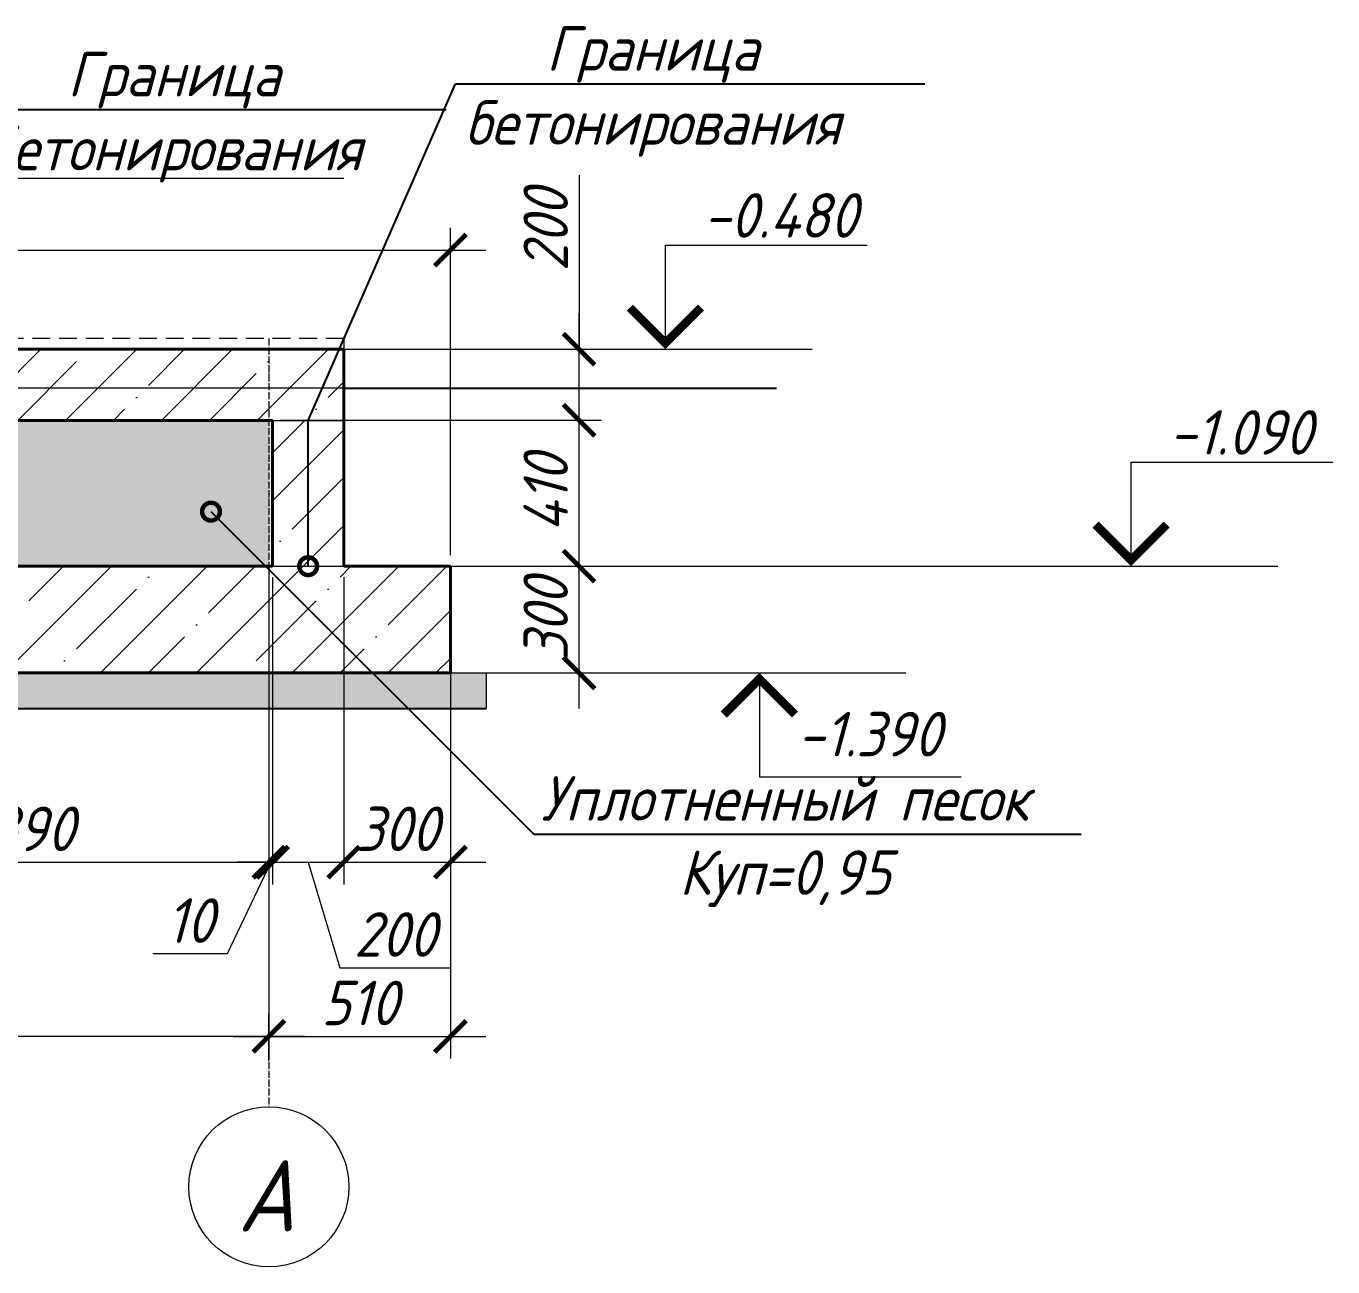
# Model space of a CAD drawing. Header units: millimetres. Extents: x 504091 to 2165846, y 135022 to 442887.
# Drawn here: x 1064928 to 1068601, y 246354 to 249842 of the extents above; entities that cross this region are included whole.
import ezdxf
from ezdxf import colors
from ezdxf.entities.mleader import LeaderData, LeaderLine
from ezdxf.math import Vec2, Vec3

# ---------------------------------------------------------------- set-up
doc = ezdxf.new("R2010")
doc.units = ezdxf.units.MM
for name, pattern in [('( Dashed )', [0.75, 0.5, -0.25]), ('ADSK_Линия сетки', [25, 20, -2.5, 0, -2.5]), ('осеваяX2', [4, 2.5, -0.5, 0.5, -0.5])]:
    doc.linetypes.add(name, pattern=pattern)
doc.layers.get('Defpoints').update_dxf_attribs({"color": 255})
doc.layers.add('!Defpoints', color=255, linetype='Continuous', lineweight=5, plot=False)
doc.layers.add('PS_Выноски', color=7, linetype='Continuous')
doc.layers.add('SGRAND', color=7, linetype='Continuous')
for name, color, linetype, lineweight in [('Лестницы', 7, 'Continuous', 18), ('Монолит тонкий', 204, 'Continuous', 9), ('Оси', 165, 'осеваяX2', 13), ('Размер', 7, 'Continuous', 13), ('размеры', 7, 'Continuous', 9), ('Размеры КР', 164, 'Continuous', 9)]:
    doc.layers.add(name, color=color, linetype=linetype, lineweight=lineweight)
doc.styles.add('GOST 2.304_new', font='isocpeur.ttf', dxfattribs={"width": 0.9, "oblique": 15})
doc.linetypes.add('zem', pattern='A,1.9,[130,ltypeshp.shx,S=2.4,R=135,X=0.5,Y=-1.8],2,[130,ltypeshp.shx,S=2.4,R=135,X=0.5,Y=-1.8],2,[130,ltypeshp.shx,S=2.4,R=135,X=0.5,Y=-1.8],3.8', length=9.7)
doc.linetypes.add('зигзаг', pattern='A,0.00254,-5.08,[131,ltypeshp.shx,S=5.08,R=0,X=-5.08,Y=0],-10.16,[131,ltypeshp.shx,S=5.08,R=180,X=5.08,Y=0],-5.08', length=20.32254)
doc.dimstyles.new('SPDS 1_50', dxfattribs={"dimscale": 50, "dimtxt": 2.5, "dimasz": 1.77, "dimexe": 1.25, "dimexo": 0.625, "dimtad": 1, "dimdec": 0, "dimrnd": 0.001, "dimzin": 9, "dimtxsty": 'GOST 2.304_new', "dimblk": 'ARCHTICK', "dimcen": 2.5, "dimdle": 2, "dimclrt": 256, "dimadec": 0, "dimazin": 2, "dimtfac": 0.75, "dimtdec": 0, "dimtmove": 1, "dimatfit": 3, "dimfxl": 0, "dimtolj": 1, "dimlwd": 9, "dimlwe": 9, "dimarcsym": 0})

# ---------------------------------------------------------------- blocks, each defined once
blk = doc.blocks.new('_ArchTick')
at = {"color": 0, "linetype": 'ByBlock', "const_width": 0.15}
blk.add_lwpolyline([(-0.5, -0.5), (0.5, 0.5)], dxfattribs=at)
blk = doc.blocks.new('*D1659')
at = {"layer": 'Defpoints', "color": 0, "lineweight": 20, "transparency": 16777216}
for p in [(1063460.3, 247001.8), (1063460.3, 246901.8), (1065610.3, 246901.8)]:
    blk.add_point(p, dxfattribs=at)
at = {"layer": 'Размеры КР', "color": 0, "lineweight": 9, "transparency": 16777216}
for p, q in [((1063460.3, 246933.1), (1063460.3, 247064.3)), ((1065610.3, 246933.1), (1065610.3, 247064.3)), ((1065710.3, 247001.8), (1063360.3, 247001.8))]:
    blk.add_line(p, q, dxfattribs=at)
at = {"layer": 'Размеры КР', "color": 0, "lineweight": 9, "transparency": 16777216, "xscale": 88.5, "yscale": 88.5, "zscale": 88.5, "rotation": 180}
blk.add_blockref('_ArchTick', (1063460.3, 247001.8), dxfattribs=at)
at = {"layer": 'Размеры КР', "color": 0, "lineweight": 9, "transparency": 16777216, "xscale": 88.5, "yscale": 88.5, "zscale": 88.5}
blk.add_blockref('_ArchTick', (1065610.3, 247001.8), dxfattribs=at)
at = {"layer": 'Размеры КР', "lineweight": 20, "transparency": 16777216, "insert": (1064535.3, 247095.6), "char_height": 125, "width": 114.926, "attachment_point": 5, "style": 'GOST 2.304_new'}
blk.add_mtext('\\A1;2150', dxfattribs=at)
blk = doc.blocks.new('*D1661')
at = {"layer": 'Defpoints', "color": 0, "lineweight": 20, "transparency": 16777216}
for p in [(1065610.3, 248023.5), (1066120.6, 248023.5), (1066120.6, 247001.8)]:
    blk.add_point(p, dxfattribs=at)
at = {"layer": 'Размеры КР', "color": 0, "lineweight": 9, "transparency": 16777216}
for p, q in [((1065610.3, 247992.2), (1065610.3, 246939.3)), ((1066120.6, 247992.2), (1066120.6, 246939.3)), ((1065510.3, 247001.8), (1066220.6, 247001.8))]:
    blk.add_line(p, q, dxfattribs=at)
at = {"layer": 'Размеры КР', "color": 0, "lineweight": 9, "transparency": 16777216, "xscale": 88.5, "yscale": 88.5, "zscale": 88.5, "rotation": 180}
blk.add_blockref('_ArchTick', (1065610.3, 247001.8), dxfattribs=at)
at = {"layer": 'Размеры КР', "color": 0, "lineweight": 9, "transparency": 16777216, "xscale": 88.5, "yscale": 88.5, "zscale": 88.5}
blk.add_blockref('_ArchTick', (1066120.6, 247001.8), dxfattribs=at)
at = {"layer": 'Размеры КР', "lineweight": 20, "transparency": 16777216, "insert": (1065865.5, 247095.6), "char_height": 125, "attachment_point": 5, "style": 'GOST 2.304_new'}
blk.add_mtext('\\A1;510', dxfattribs=at)
blk = doc.blocks.new('*D1662')
at = {"layer": 'Defpoints', "color": 0, "lineweight": 20, "transparency": 16777216}
for p in [(1066120.6, 248323.5), (1066482.1, 248323.5), (1066120.6, 248023.5)]:
    blk.add_point(p, dxfattribs=at)
at = {"layer": 'Размеры КР', "color": 0, "lineweight": 9, "transparency": 16777216}
for p, q in [((1066482.1, 247923.5), (1066482.1, 248423.5)), ((1066151.9, 248323.5), (1066544.6, 248323.5)), ((1066151.9, 248023.5), (1066544.6, 248023.5))]:
    blk.add_line(p, q, dxfattribs=at)
at = {"layer": 'Размеры КР', "color": 0, "lineweight": 9, "transparency": 16777216, "xscale": 88.5, "yscale": 88.5, "zscale": 88.5}
for p, rotation in [((1066482.1, 248323.5), 90), ((1066482.1, 248023.5), 270)]:
    blk.add_blockref('_ArchTick', p, dxfattribs=dict(at, rotation=rotation))
at = {"layer": 'Размеры КР', "lineweight": 20, "transparency": 16777216, "insert": (1066388.4, 248173.5), "char_height": 125, "attachment_point": 5, "rotation": 90, "style": 'GOST 2.304_new'}
blk.add_mtext('\\A1;300', dxfattribs=at)
blk = doc.blocks.new('*D1663')
at = {"layer": 'Defpoints', "color": 0, "lineweight": 20, "transparency": 16777216}
for p in [(1065610.3, 248733.5), (1066482.1, 248733.5), (1066120.6, 248323.5)]:
    blk.add_point(p, dxfattribs=at)
at = {"layer": 'Размеры КР', "color": 0, "lineweight": 9, "transparency": 16777216}
for p, q in [((1066482.1, 248223.5), (1066482.1, 248833.5)), ((1065641.6, 248733.5), (1066544.6, 248733.5)), ((1066151.9, 248323.5), (1066544.6, 248323.5))]:
    blk.add_line(p, q, dxfattribs=at)
at = {"layer": 'Размеры КР', "color": 0, "lineweight": 9, "transparency": 16777216, "xscale": 88.5, "yscale": 88.5, "zscale": 88.5}
for p, rotation in [((1066482.1, 248733.5), 90), ((1066482.1, 248323.5), 270)]:
    blk.add_blockref('_ArchTick', p, dxfattribs=dict(at, rotation=rotation))
at = {"layer": 'Размеры КР', "lineweight": 20, "transparency": 16777216, "insert": (1066388.4, 248528.5), "char_height": 125, "attachment_point": 5, "rotation": 90, "style": 'GOST 2.304_new'}
blk.add_mtext('\\A1;410', dxfattribs=at)
blk = doc.blocks.new('*D1664')
at = {"layer": 'Defpoints', "color": 0, "lineweight": 20, "transparency": 16777216}
for p in [(1065748, 248933.5), (1066482.1, 248933.5), (1065610.3, 248733.5)]:
    blk.add_point(p, dxfattribs=at)
at = {"layer": 'Размеры КР', "color": 0, "lineweight": 9, "transparency": 16777216}
for p, q in [((1066482.1, 249422.6), (1066482.1, 248933.5)), ((1066482.1, 248633.5), (1066482.1, 249033.5)), ((1065779.2, 248933.5), (1066544.6, 248933.5)), ((1065641.6, 248733.5), (1066544.6, 248733.5))]:
    blk.add_line(p, q, dxfattribs=at)
at = {"layer": 'Размеры КР', "color": 0, "lineweight": 9, "transparency": 16777216, "xscale": 88.5, "yscale": 88.5, "zscale": 88.5}
for p, rotation in [((1066482.1, 248933.5), 90), ((1066482.1, 248733.5), 270)]:
    blk.add_blockref('_ArchTick', p, dxfattribs=dict(at, rotation=rotation))
at = {"layer": 'Размеры КР', "lineweight": 20, "transparency": 16777216, "insert": (1066388.4, 249267.8), "char_height": 125, "attachment_point": 5, "rotation": 90, "style": 'GOST 2.304_new'}
blk.add_mtext('\\A1;200', dxfattribs=at)
blk = doc.blocks.new('*D1670')
at = {"layer": 'Defpoints', "color": 0, "lineweight": 20, "transparency": 16777216}
for p in [(1064220.6, 248323.5), (1065610.3, 248323.5), (1065610.3, 247491.3)]:
    blk.add_point(p, dxfattribs=at)
at = {"layer": 'Размеры КР', "color": 0, "lineweight": 9, "transparency": 16777216}
for p, q in [((1064220.6, 248292.2), (1064220.6, 247428.8)), ((1065610.3, 248292.2), (1065610.3, 247428.8)), ((1064120.6, 247491.3), (1065710.3, 247491.3))]:
    blk.add_line(p, q, dxfattribs=at)
at = {"layer": 'Размеры КР', "color": 0, "lineweight": 9, "transparency": 16777216, "xscale": 88.5, "yscale": 88.5, "zscale": 88.5, "rotation": 180}
blk.add_blockref('_ArchTick', (1064220.6, 247491.3), dxfattribs=at)
at = {"layer": 'Размеры КР', "color": 0, "lineweight": 9, "transparency": 16777216, "xscale": 88.5, "yscale": 88.5, "zscale": 88.5}
blk.add_blockref('_ArchTick', (1065610.3, 247491.3), dxfattribs=at)
at = {"layer": 'Размеры КР', "lineweight": 20, "transparency": 16777216, "insert": (1064915.5, 247585.1), "char_height": 125, "attachment_point": 5, "style": 'GOST 2.304_new'}
blk.add_mtext('\\A1;1390', dxfattribs=at)
blk = doc.blocks.new('*D1671')
at = {"layer": 'Defpoints', "color": 0, "lineweight": 20, "transparency": 16777216}
for p in [(1065610.3, 248323.5), (1065620.6, 248323.5), (1065620.6, 247491.3)]:
    blk.add_point(p, dxfattribs=at)
at = {"layer": 'Размеры КР', "color": 0, "lineweight": 9, "transparency": 16777216}
for p, q in [((1065610.3, 248292.2), (1065610.3, 247428.8)), ((1065620.6, 248292.2), (1065620.6, 247428.8)), ((1065615.5, 247491.3), (1065492.8, 247233.5)), ((1065610.3, 247491.3), (1065521.8, 247491.3)), ((1065610.3, 247491.3), (1065620.6, 247491.3)), ((1065610.3, 247491.3), (1065620.6, 247491.3)), ((1065620.6, 247491.3), (1065709.1, 247491.3)), ((1065492.8, 247233.5), (1065284.3, 247233.5))]:
    blk.add_line(p, q, dxfattribs=at)
at = {"layer": 'Размеры КР', "color": 0, "lineweight": 9, "transparency": 16777216, "xscale": 88.5, "yscale": 88.5, "zscale": 88.5}
blk.add_blockref('_ArchTick', (1065610.3, 247491.3), dxfattribs=at)
at = {"layer": 'Размеры КР', "color": 0, "lineweight": 9, "transparency": 16777216, "xscale": 88.5, "yscale": 88.5, "zscale": 88.5, "rotation": 180}
blk.add_blockref('_ArchTick', (1065620.6, 247491.3), dxfattribs=at)
at = {"layer": 'Размеры КР', "lineweight": 20, "transparency": 16777216, "insert": (1065388.5, 247327.2), "char_height": 125, "attachment_point": 5, "style": 'GOST 2.304_new'}
blk.add_mtext('\\A1;10', dxfattribs=at)
blk = doc.blocks.new('*D1672')
at = {"layer": 'Defpoints', "color": 0, "lineweight": 20, "transparency": 16777216}
for p in [(1065620.6, 248323.5), (1065820.6, 248323.5), (1065820.6, 247491.3)]:
    blk.add_point(p, dxfattribs=at)
at = {"layer": 'Размеры КР', "color": 0, "lineweight": 9, "transparency": 16777216}
for p, q in [((1065620.6, 248292.2), (1065620.6, 247428.8)), ((1065820.6, 248292.2), (1065820.6, 247428.8)), ((1065520.6, 247491.3), (1065920.6, 247491.3)), ((1065720.6, 247491.3), (1065809.7, 247194.5)), ((1065809.7, 247194.5), (1066119.4, 247194.5))]:
    blk.add_line(p, q, dxfattribs=at)
at = {"layer": 'Размеры КР', "color": 0, "lineweight": 9, "transparency": 16777216, "xscale": 88.5, "yscale": 88.5, "zscale": 88.5, "rotation": 180}
blk.add_blockref('_ArchTick', (1065620.6, 247491.3), dxfattribs=at)
at = {"layer": 'Размеры КР', "color": 0, "lineweight": 9, "transparency": 16777216, "xscale": 88.5, "yscale": 88.5, "zscale": 88.5}
blk.add_blockref('_ArchTick', (1065820.6, 247491.3), dxfattribs=at)
at = {"layer": 'Размеры КР', "lineweight": 20, "transparency": 16777216, "insert": (1065964.6, 247288.2), "char_height": 125, "attachment_point": 5, "style": 'GOST 2.304_new'}
blk.add_mtext('\\A1;200', dxfattribs=at)
blk = doc.blocks.new('*D1673')
at = {"layer": 'Defpoints', "color": 0, "lineweight": 20, "transparency": 16777216}
for p in [(1065820.6, 248323.5), (1066120.6, 248323.5), (1066120.6, 247491.3)]:
    blk.add_point(p, dxfattribs=at)
at = {"layer": 'Размеры КР', "color": 0, "lineweight": 9, "transparency": 16777216}
for p, q in [((1065820.6, 248292.2), (1065820.6, 247428.8)), ((1066120.6, 248292.2), (1066120.6, 247428.8)), ((1065720.6, 247491.3), (1066220.6, 247491.3))]:
    blk.add_line(p, q, dxfattribs=at)
at = {"layer": 'Размеры КР', "color": 0, "lineweight": 9, "transparency": 16777216, "xscale": 88.5, "yscale": 88.5, "zscale": 88.5, "rotation": 180}
blk.add_blockref('_ArchTick', (1065820.6, 247491.3), dxfattribs=at)
at = {"layer": 'Размеры КР', "color": 0, "lineweight": 9, "transparency": 16777216, "xscale": 88.5, "yscale": 88.5, "zscale": 88.5}
blk.add_blockref('_ArchTick', (1066120.6, 247491.3), dxfattribs=at)
at = {"layer": 'Размеры КР', "lineweight": 20, "transparency": 16777216, "insert": (1065970.6, 247585.1), "char_height": 125, "attachment_point": 5, "style": 'GOST 2.304_new'}
blk.add_mtext('\\A1;300', dxfattribs=at)
blk = doc.blocks.new('_DotSmall')
at = {"color": 0, "linetype": 'ByBlock', "lineweight": 35, "const_width": 0.5}
blk.add_lwpolyline([(-0.0625, 0, 1), (0.0625, 0, 1)], format="xyb", close=True, dxfattribs=at)
blk = doc.blocks.new('*D1676')
at = {"layer": 'Defpoints', "color": 0, "lineweight": 20, "transparency": 16777216}
for p in [(1066120.6, 249212.1), (1061720.6, 248323.5), (1066120.6, 248323.5)]:
    blk.add_point(p, dxfattribs=at)
at = {"layer": 'Размеры КР', "color": 0, "lineweight": 9, "transparency": 16777216}
for p, q in [((1061720.6, 248354.7), (1061720.6, 249274.6)), ((1066120.6, 248354.7), (1066120.6, 249274.6)), ((1061620.6, 249212.1), (1066220.6, 249212.1))]:
    blk.add_line(p, q, dxfattribs=at)
at = {"layer": 'Размеры КР', "color": 0, "lineweight": 9, "transparency": 16777216, "xscale": 88.5, "yscale": 88.5, "zscale": 88.5, "rotation": 180}
blk.add_blockref('_ArchTick', (1061720.6, 249212.1), dxfattribs=at)
at = {"layer": 'Размеры КР', "color": 0, "lineweight": 9, "transparency": 16777216, "xscale": 88.5, "yscale": 88.5, "zscale": 88.5}
blk.add_blockref('_ArchTick', (1066120.6, 249212.1), dxfattribs=at)
at = {"layer": 'Размеры КР', "lineweight": 20, "transparency": 16777216, "insert": (1063920.6, 249305.9), "char_height": 125, "attachment_point": 5, "style": 'GOST 2.304_new'}
blk.add_mtext('\\A1;4400', dxfattribs=at)

msp = doc.modelspace()

# ---------------------------------------------------------------- hatches: boundary and pattern name
at = {"layer": 'SGRAND', "lineweight": 20}
h = msp.add_hatch(dxfattribs=at)
h.set_pattern_fill('ANSI35', color=256, scale=30)
h.paths.add_polyline_path([(1065610.3023, 248323.454), (1064220.6249, 248323.454), (1064220.6249, 248733.454), (1065610.3023, 248733.454), (1065610.3023, 248823.454), (1063460.3023, 248823.454), (1063460.3023, 248693.7146), (1064020.6249, 248732.8924), (1064020.6249, 248323.454), (1063460.3023, 248323.454), (1063460.3023, 248023.454), (1065610.3023, 248023.454)])
h.paths.add_polyline_path([(1063460.3023, 248323.454), (1062220.6249, 248323.454), (1062220.6249, 248607.0363), (1063460.3023, 248693.7146), (1063460.3023, 248823.454), (1062448.4481, 248823.454), (1062020.6249, 248793.5405), (1062020.6249, 248323.454), (1061720.6249, 248323.454), (1061720.6249, 248023.454), (1063460.3023, 248023.454)])
h.paths.add_polyline_path([(1065610.3023, 248933.454), (1064021.6724, 248933.454), (1063460.3023, 248894.2029), (1063460.3023, 248823.454), (1065610.3023, 248823.454)])
h.paths.add_polyline_path([(1063460.3023, 248894.2029), (1062448.4481, 248823.454), (1063460.3023, 248823.454)])
h.paths.add_polyline_path([(1065820.6284, 248933.454), (1065610.3023, 248933.454), (1065610.3023, 248823.454), (1065820.6284, 248823.454)])
h.paths.add_polyline_path([(1065820.6284, 248823.454), (1065610.3023, 248823.454), (1065610.3023, 248733.454), (1065620.6284, 248733.454), (1065620.6284, 248323.454), (1065610.3023, 248323.454), (1065610.3023, 248023.454), (1066120.6284, 248023.454), (1066120.6284, 248323.454), (1065820.6284, 248323.454)])
h = msp.add_hatch(dxfattribs=at)
h.set_pattern_fill('AR-CONC', color=256, scale=0.5)
h.set_pattern_definition([(50, (182318.83, -14440.045), (91.0923345, -7.969543), [9.525, -104.775]), (355, (182318.83, -14440.045), (-17.621711, 95.528423), [7.62, -83.820292]), (100.451445, (182326.42, -14440.71), (73.4706235, 87.558876), [8.095004, -89.045122]), (46.1842, (182318.83, -14414.65), (135.53952, -21.021164), [14.2875, -157.1625]), (96.635558, (182330.12, -14416.4), (118.702067, 123.713062), [12.142512, -133.567804]), (351.184151, (182318.83, -14414.65), (118.702067, 123.713062), [11.429984, -125.729866]), (21, (182331.53, -14420.995), (75.8071956, -51.132599), [9.525, -104.775]), (326, (182331.53, -14420.995), (30.901014, 92.093983), [7.62, -83.82]), (71.451445, (182337.845, -14425.26), (106.70821, 40.9613844), [8.095004, -89.044969]), (37.5, (182318.828, -14440.045), (1.5443016, 42.2775194), [0, -82.804, 0, -85.09, 0, -84.1375]), (7.5, (182318.83, -14440.045), (33.4098313, 50.0902874), [0, -48.514, 0, -80.899, 0, -32.0675]), (327.5, (182290.507, -14440.045), (67.7952976, -2.864372), [0, -31.75, 0, -99.06, 0, -131.445]), (317.5, (182277.807, -14440.045), (74.0645907, 12.7132455), [0, -41.275, 0, -65.786, 0, -93.345])])
h.paths.add_polyline_path([(1066220.6284, 248023.454), (1065000.6404, 248023.454), (1061720.6249, 248023.454), (1061620.6249, 248023.454), (1061620.6249, 247923.454), (1066220.6284, 247923.454)])
at = {"layer": 'Размеры КР', "lineweight": 20}
h = msp.add_hatch(dxfattribs=at)
h.set_pattern_fill('AR-CONC', color=256, scale=0.5)
h.set_pattern_definition([(50, (-7865.12, 3758.2), (91.0923345, -7.969543), [9.525, -104.775]), (355, (-7865.12, 3758.2), (-17.621711, 95.528423), [7.62, -83.820292]), (100.451445, (-7857.53, 3757.53), (73.4706235, 87.558876), [8.0950044, -89.045122]), (46.1842, (-7865.12, 3783.6), (135.53952, -21.021164), [14.2875, -157.1625]), (96.635558, (-7853.83, 3781.84), (118.702067, 123.713062), [12.142512, -133.567804]), (351.184151, (-7865.12, 3783.6), (118.702067, 123.713062), [11.429984, -125.729866]), (21, (-7852.42, 3777.25), (75.8071956, -51.132599), [9.525, -104.775]), (326, (-7852.42, 3777.25), (30.901014, 92.093983), [7.62, -83.82]), (71.451445, (-7846.1, 3772.986), (106.7082096, 40.9613844), [8.0950044, -89.044969]), (37.5, (-7865.12, 3758.197), (1.5443016, 42.2775194), [0, -82.804, 0, -85.09, 0, -84.1375]), (7.5, (-7865.12, 3758.197), (33.4098313, 50.0902874), [0, -48.514, 0, -80.899, 0, -32.0675]), (327.5, (-7893.442, 3758.197), (67.7952976, -2.864372), [0, -31.75, 0, -99.06, 0, -131.445]), (317.5, (-7906.14, 3758.197), (74.0645907, 12.7132455), [0, -41.275, 0, -65.786, 0, -93.345])])
h.paths.add_polyline_path([(1065610.3023, 248733.454), (1064220.6249, 248733.454), (1064220.6249, 248323.454), (1065610.3023, 248323.454)])
h.paths.add_polyline_path([(1064020.6249, 248732.8924), (1063460.3023, 248693.7146), (1063460.3023, 248323.454), (1064020.6249, 248323.454)])
h.paths.add_polyline_path([(1063460.3023, 248693.7146), (1062220.6249, 248607.0363), (1062220.6249, 248323.454), (1063460.3023, 248323.454)])
h.paths.add_polyline_path([(1062686.3024, 248683.3762), (1062707.1402, 248385.3538), (1063009.8521, 248326.5104), (1062989.0143, 248624.5328)], flags=25)

# ---------------------------------------------------------------- linework, layer by layer
at = {"layer": '!Defpoints', "lineweight": 20}
for p, q in [((1065820.6284, 249413.454), (1060644.4917, 249413.454)), ((1067037.0001, 248823.454), (1060644.4917, 248823.454)), ((1066120.6284, 248323.454), (1065820.6284, 248323.454))]:
    msp.add_line(p, q, dxfattribs=at)
at = {"layer": 'PS_Выноски', "linetype": 'zem', "ltscale": 30}
for p, q in [((1065820.6284, 248823.454), (1067037.0001, 248823.454)), ((1061620.6249, 247923.454), (1066220.6284, 247923.454))]:
    msp.add_line(p, q, dxfattribs=at)
at = {"layer": 'Лестницы', "color": 5, "linetype": '( Dashed )', "lineweight": 9, "ltscale": 100}
msp.add_line((1065820.6284, 248963.454), (1064020.6249, 248963.454), dxfattribs=at)
at = {"layer": 'Монолит тонкий', "lineweight": 40, "ltscale": 100}
for p, q in [((1065820.6284, 248933.454), (1064021.6724, 248933.454)), ((1065820.6284, 248933.454), (1065820.6284, 248323.454)), ((1065620.6284, 248733.454), (1064220.6249, 248733.454)), ((1065620.6284, 248733.454), (1065620.6284, 248323.454)), ((1065620.6284, 248323.454), (1064220.6249, 248323.454)), ((1066120.6284, 248323.454), (1065820.6284, 248323.454)), ((1066120.6284, 248323.454), (1066120.6284, 248023.454)), ((1066120.6284, 248023.454), (1061720.6249, 248023.454))]:
    msp.add_line(p, q, dxfattribs=at)
at = {"layer": 'Оси', "linetype": 'ADSK_Линия сетки'}
msp.add_line((1065610.3023, 248963.454), (1065610.3023, 246803.7843), dxfattribs=at)
at = {"layer": 'размеры', "ltscale": 50}
for points in [[(1066724.9656, 248933.454), (1066724.9656, 249225.7576), (1067292.0872, 249225.7576)], [(1068034.308, 248323.454), (1068034.308, 248615.7576), (1068601.4296, 248615.7576)], [(1066989.1143, 248023.454), (1066989.1143, 247731.1503), (1067556.2359, 247731.1503)]]:
    msp.add_lwpolyline(points, dxfattribs=at)
at = {"layer": 'размеры', "ltscale": 50, "const_width": 24}
for points in [[(1066624.9656, 249050.4245), (1066724.9656, 248950.4245), (1066824.9656, 249050.4245)], [(1067934.308, 248440.4245), (1068034.308, 248340.4245), (1068134.308, 248440.4245)], [(1066889.1143, 247906.4834), (1066989.1143, 248006.4834), (1067089.1143, 247906.4834)]]:
    msp.add_lwpolyline(points, dxfattribs=at)
at = {"layer": 'Размеры КР', "lineweight": 20}
for p, q in [((1065820.6284, 248963.454), (1065820.6284, 248933.454)), ((1065820.6284, 248933.454), (1067137.2107, 248933.454)), ((1066120.6284, 248323.454), (1068446.5532, 248323.454)), ((1065075.4347, 248023.454), (1067401.3594, 248023.454)), ((1066120.6284, 248023.454), (1066220.6284, 248023.454)), ((1066220.6284, 248023.454), (1066220.6284, 247923.454)), ((1066220.6284, 247923.454), (1061620.6249, 247923.454))]:
    msp.add_line(p, q, dxfattribs=at)
at = {"layer": 'Размеры КР', "linetype": 'зигзаг', "lineweight": 20}
for p, q in [((1065620.6284, 248732.8924), (1065820.6284, 248732.8924)), ((1065620.6284, 248323.454), (1065820.6284, 248323.454))]:
    msp.add_line(p, q, dxfattribs=at)
at = {"layer": 'Размеры КР', "lineweight": 20}
msp.add_circle((1065610.3023, 246578.7843), 225, dxfattribs=at)

# ---------------------------------------------------------------- texts
at = {"layer": 'Оси', "insert": (1065603.0922, 246553.2084), "char_height": 200, "width": 245.7, "attachment_point": 5, "line_spacing_factor": 1.022766, "style": 'GOST 2.304_new'}
msp.add_mtext('\\pt51.428,102.858,154.286,205.714,257.142,308.572,360,411.428,462.858,514.286,565.714,617.142,668.572,720,771.428,822.858,874.286,925.714,977.142,1028.572,1080,1131.428,1182.858,1234.286,1285.714,1337.142,1388.572,1440,1491.428,1542.858,1594.286,1645.714;А', dxfattribs=at)
at = {"layer": 'размеры', "ltscale": 50, "style": 'GOST 2.304_new', "oblique": 15, "width": 0.9}
for s, p in [('-0.480', (1066830.81, 249247.0438)), ('-1.090', (1068140.1525, 248637.0438)), ('-1.390', (1067094.9587, 247788.8061))]:
    msp.add_text(s, height=125, dxfattribs=at).set_placement(p)

# ---------------------------------------------------------------- dimensions: what is measured, and where the dimension line sits
at = {"layer": 'Размеры КР', "lineweight": 20}
for base, p1, p2, picture, middle in [((1066482.1224, 248933.454), (1065610.3023, 248733.454), (1065747.9857, 248933.454), '*D1664', (1066435.4183, 249267.7635)), ((1066482.1224, 248323.454), (1066120.6284, 248023.454), (1066120.6284, 248323.454), '*D1662', (1066482.1224, 248173.454))]:
    dim = msp.add_linear_dim(base=base, p1=p1, p2=p2, angle=90, dimstyle='SPDS 1_50', dxfattribs=at)
    dim.commit()
    dim.dimension.update_dxf_attribs({"geometry": picture, "text_midpoint": middle, "dimtype": 160})
for base, p1, p2, picture, middle in [((1066120.6284, 249212.1309), (1061720.6249, 248323.454), (1066120.6284, 248323.454), '*D1676', (1063920.6266, 249305.8809)), ((1065610.3023, 247491.3336), (1064220.6249, 248323.454), (1065610.3023, 248323.454), '*D1670', (1064915.4636, 247585.0836)), ((1065820.6284, 247491.3336), (1065620.6284, 248323.454), (1065820.6284, 248323.454), '*D1672', (1065840.9409, 247288.2086)), ((1066120.6284, 247001.8292), (1065610.3023, 248023.454), (1066120.6284, 248023.454), '*D1661', (1065865.4653, 247095.5792)), ((1063460.3023, 247001.8292), (1065610.3023, 246901.8443), (1063460.3023, 246901.8443), '*D1659', (1064535.3023, 247095.5792))]:
    dim = msp.add_linear_dim(base=base, p1=p1, p2=p2, dimstyle='SPDS 1_50', dxfattribs=at)
    dim.commit()
    dim.dimension.update_dxf_attribs({"geometry": picture, "text_midpoint": middle})
dim = msp.add_linear_dim(base=(1066482.1224, 248733.454), p1=(1066120.6284, 248323.454), p2=(1065610.3023, 248733.454), angle=90, dimstyle='SPDS 1_50', dxfattribs=at)
dim.commit()
dim.dimension.update_dxf_attribs({"geometry": '*D1663', "text_midpoint": (1066388.3724, 248528.454)})
for base, p1, p2, picture, middle in [((1065620.6284, 247491.3336), (1065610.3023, 248323.454), (1065620.6284, 248323.454), '*D1671', (1065461.505, 247233.474)), ((1066120.6284, 247491.3336), (1065820.6284, 248323.454), (1066120.6284, 248323.454), '*D1673', (1065970.6284, 247491.3336))]:
    dim = msp.add_linear_dim(base=base, p1=p1, p2=p2, dimstyle='SPDS 1_50', dxfattribs=at)
    dim.commit()
    dim.dimension.update_dxf_attribs({"geometry": picture, "text_midpoint": middle, "dimtype": 160})

# ---------------------------------------------------------------- leaders
at = {"layer": 'Размер', "ltscale": 20}
ml = msp.add_multileader_mtext('Standard', dxfattribs=at)
ml.set_content('\\A1;Граница бетонирования', color=256, style='GOST 2.304_new')
ml.set_leader_properties()
ml.set_arrow_properties(name='DOTSMALL')
ml.build(insert=Vec2(0, 0))
ml.multileader.update_dxf_attribs({"text_left_attachment_type": 6, "text_right_attachment_type": 6, "dogleg_length": 1, "arrow_head_size": 100})
ctx = ml.context
ctx.base_point, ctx.char_height, ctx.arrow_head_size, ctx.landing_gap_size, ctx.plane_origin = Vec3(1066154.6264, 249679.01), 125, 100, 0, Vec3(1043941.4182, 393806.9918)
ctx.left_attachment, ctx.right_attachment, ctx.text_align_type = 6, 6, 1
notes = []
notes.append((ctx, [(1, (1, 1, 0), (1066134.6264, 249679.01), (1, 0), 20, [(1, [(1065720.6284, 248323.454), (1065720.6284, 248732.8924)], 0, [])])]))
ctx.mtext.insert, ctx.mtext.rotation, ctx.mtext.width, ctx.mtext.alignment, ctx.mtext.flow_direction = Vec3(1066688.8732, 249841.51), 6.283185307, 1286.674802, 2, 5
ml = msp.add_multileader_mtext('Standard', dxfattribs=at)
ml.set_content('\\A1;Граница бетонирования', color=256, style='GOST 2.304_new')
ml.set_leader_properties()
ml.set_arrow_properties(name='DOTSMALL')
ml.build(insert=Vec2(0, 0))
ml.multileader.update_dxf_attribs({"text_left_attachment_type": 6, "text_right_attachment_type": 6, "dogleg_length": 1, "arrow_head_size": 100})
ctx = ml.context
ctx.base_point, ctx.char_height, ctx.arrow_head_size, ctx.landing_gap_size, ctx.plane_origin = Vec3(1064808.8134, 249606.8403), 125, 100, 0, Vec3(1042341.4147, 393806.9918)
ctx.left_attachment, ctx.right_attachment, ctx.text_align_type = 6, 6, 1
notes.append((ctx, [(1, (1, 1, 0), (1064788.8134, 249606.8403), (1, 0), 20, [(1, [(1064120.6249, 248323.454), (1064124.2576, 248730.5877)], 0, [])])]))
ctx.mtext.insert, ctx.mtext.rotation, ctx.mtext.width, ctx.mtext.alignment, ctx.mtext.flow_direction = Vec3(1065343.0602, 249769.3403), 6.283185307, 1286.674802, 2, 5
ml = msp.add_multileader_mtext('Standard', dxfattribs=at)
ml.set_content('\\A1;Уплотненный песок\\PКуп=0,95', color=256, style='GOST 2.304_new')
ml.set_leader_properties()
ml.set_arrow_properties(name='DOTSMALL')
ml.build(insert=Vec2(0, 0))
ml.multileader.update_dxf_attribs({"text_left_attachment_type": 6, "text_right_attachment_type": 6, "dogleg_length": 1, "arrow_head_size": 100})
ctx = ml.context
ctx.base_point, ctx.char_height, ctx.arrow_head_size, ctx.landing_gap_size, ctx.plane_origin = Vec3(1066374.9305, 247570.5145), 125, 100, 0, Vec3(1049086.3292, 394917.6311)
ctx.left_attachment, ctx.right_attachment, ctx.text_align_type = 6, 6, 1
notes.append((ctx, [(1, (1, 1, 0), (1066354.9305, 247570.5145), (1, 0), 20, [(0, [(1065447.463, 248476.7979)], 0, [])])]))
ctx.mtext.insert, ctx.mtext.rotation, ctx.mtext.width, ctx.mtext.alignment, ctx.mtext.flow_direction = Vec3(1067061.0523, 247733.0145), 6.283185307, 1664.96034, 2, 5
for ctx, leaders in notes:
    for number, flags, end, landing, length, lines in leaders:
        leader = LeaderData()
        leader.index, (leader.has_last_leader_line, leader.has_dogleg_vector, leader.attachment_direction) = number, flags
        leader.last_leader_point, leader.dogleg_vector, leader.dogleg_length = Vec3(end), Vec3(landing), length
        for number, points, colour, breaks in lines:
            line = LeaderLine()
            line.index, line.vertices, line.color, line.breaks = number, Vec3.list(points), colors.encode_raw_color(colour), breaks
            leader.lines.append(line)
        ctx.leaders.append(leader)

doc.saveas('drawing.dxf')
